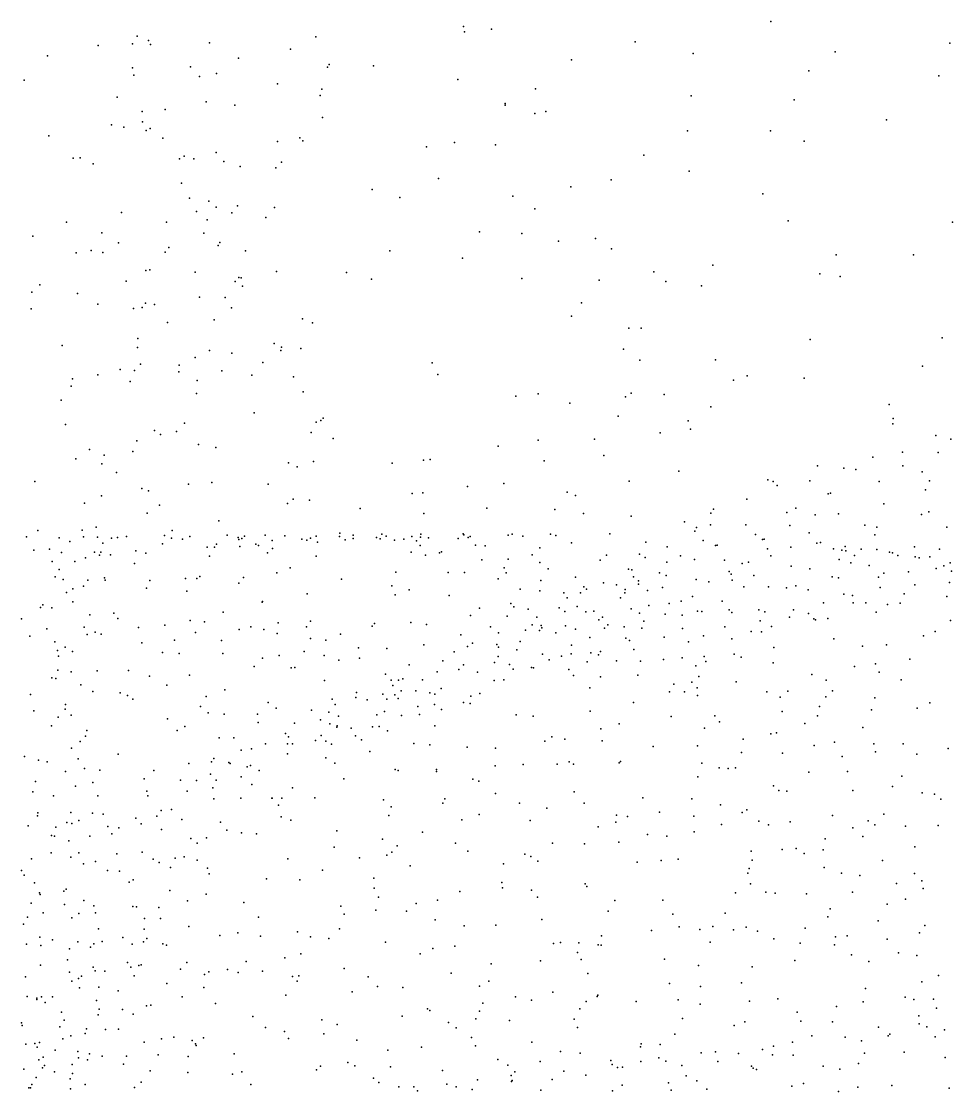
# Model space of a CAD drawing. Header units: metres. Extents: x -23.9 to 23.9, y -27.4 to 27.4.
# Drawn here: x -0.007 to 2.973, y -0.018 to 3.405 of the extents above; entities that cross this region are included whole.
import ezdxf

# ---------------------------------------------------------------- set-up
doc = ezdxf.new("R2010")
doc.units = ezdxf.units.M

msp = doc.modelspace()

# ---------------------------------------------------------------- linework, layer by layer
for p in [(2.3918, 3.4054, -26.7924), (0.3635, 3.3587, -24.4635), (0.9349, 3.3559, -5.3485), (1.4079, 3.3892, -13.7744), (1.4111, 3.3724, -5.0093), (1.4976, 3.381, 26.7521), (0.2384, 3.3284, -4.1432), (0.3484, 3.3338, -3.1939), (0.3995, 3.344, -4.8579), (0.406, 3.3313, -2.6989), (0.5949, 3.337, -0.721), (1.9568, 3.3396, 26.5182), (2.964, 3.3361, 25.9792), (0.0771, 3.2948, 27.0012), (0.688, 3.288, 20.9957), (0.8539, 3.3166, 20.5393), (2.143, 3.3028, -3.9999), (2.5975, 3.3076, 26.1743), (0.3491, 3.2572, 26.973), (0.5342, 3.2604, -1.6263), (0.973, 3.2592, 19.7026), (0.9781, 3.2674, -25.094), (1.1194, 3.2635, -5.5262), (1.7538, 3.2826, -4.5848), (0.3532, 3.2338, 0.1895), (0.5635, 3.2293, -5.2881), (0.617, 3.2386, 18.1281), (1.39, 3.2195, -5.3248), (2.5132, 3.2471, -3.7204), (2.929, 3.2312, -3.3966), (0.0017, 3.2169, 17.7216), (0.8126, 3.2057, 18.4037), (0.9546, 3.1888, 18.7127), (1.6382, 3.1901, 26.6826), (0.2992, 3.1626, 21.5629), (0.9494, 3.1689, 19.2575), (2.1365, 3.1669, 26.4135), (2.4665, 3.1541, -14.0682), (0.3799, 3.1177, -5.109), (0.4533, 3.1239, -0.1537), (0.5844, 3.1481, -1.2444), (0.6763, 3.1378, -5.5346), (1.5415, 3.1433, -5.115), (1.5416, 3.1374, -13.953), (1.6711, 3.1177, -4.9029), (0.3811, 3.0845, -13.6603), (0.9569, 3.0984, 26.909), (1.6357, 3.1113, -25.957), (2.7616, 3.0902, 26.0732), (0.2817, 3.0744, -4.1269), (0.3208, 3.0673, -24.1963), (0.3925, 3.0561, -3.3919), (0.4053, 3.0625, -2.8241), (2.1251, 3.0558, -26.5054), (2.3908, 3.0551, -3.8353), (0.081, 3.0392, 22.0892), (0.4453, 3.0314, 18.0388), (0.8124, 3.0208, 20.1271), (0.8843, 3.0331, 19.5202), (0.8937, 3.0237, 18.9944), (1.3788, 3.0184, -5.7019), (2.4978, 3.0223, 26.2108), (0.6161, 2.9862, -0.7471), (1.2895, 3.0041, -5.9293), (1.5103, 3.0102, -5.4186), (0.1584, 2.9683, -4.836), (0.1817, 2.9688, 21.8779), (0.2227, 2.95, 17.9078), (0.499, 2.9662, -5.5075), (0.5136, 2.9738, -1.931), (0.5449, 2.9663, 26.9496), (0.6409, 2.9577, -24.4631), (0.826, 2.9547, -5.8539), (1.9845, 2.9774, -4.1676), (0.6934, 2.9411, 20.5075), (0.807, 2.9375, -13.878), (2.1295, 2.9262, -3.935), (0.5058, 2.8878, -3.2507), (1.328, 2.9026, -25.3109), (1.7516, 2.8766, -5.1063), (1.88, 2.8989, -4.8892), (1.1157, 2.8676, -13.9964), (1.2041, 2.8417, -6.1146), (1.5657, 2.8462, -5.5971), (2.3658, 2.8541, -26.7275), (0.5309, 2.8396, -2.4011), (0.593, 2.8304, 18.2003), (0.6162, 2.8114, -1.1197), (0.685, 2.8153, 20.2901), (0.8036, 2.8105, 19.1151), (0.3134, 2.7938, 26.911), (0.5532, 2.7976, -1.6682), (0.6665, 2.7931, -6.0061), (0.775, 2.7779, 18.8135), (1.6364, 2.8055, -25.7754), (0.1373, 2.7628, 22.0206), (0.4571, 2.7628, -24.1149), (0.5878, 2.7701, -2.9033), (2.4466, 2.7677, -3.7544), (2.973, 2.7627, -3.46), (0.0297, 2.718, 22.2462), (0.2504, 2.7292, -5.2612), (0.5767, 2.7282, -0.6036), (1.4591, 2.7322, 26.7423), (1.5943, 2.7264, -5.8671), (1.8301, 2.7104, -26.0564), (0.2169, 2.6723, -4.561), (0.3035, 2.697, 0.2852), (0.4654, 2.6819, -0.2397), (0.6225, 2.6887, -1.3927), (0.6278, 2.6983, -2.6469), (0.7105, 2.6712, 26.9293), (1.1725, 2.6719, 26.8801), (1.7116, 2.7028, 26.6135), (1.8819, 2.6777, -5.2094), (0.1687, 2.6651, 0.4895), (0.2533, 2.6666, 21.7603), (0.4532, 2.6673, 21.047), (1.4044, 2.6481, -14.2871), (2.5999, 2.6584, -26.8753), (2.8477, 2.6585, 26.001), (0.391, 2.6089, -5.5929), (0.4045, 2.6107, -3.9616), (0.5493, 2.6031, 18.3025), (0.8098, 2.6054, -14.077), (1.0337, 2.6025, -6.2894), (2.0174, 2.6047, -4.0492), (2.2059, 2.6256, -14.3449), (0.3281, 2.5747, -13.9104), (0.6768, 2.5734, 18.6738), (0.6888, 2.5865, -2.3449), (0.6962, 2.5849, 19.5498), (1.1136, 2.5811, -24.7974), (1.5948, 2.5825, -6.1947), (1.8425, 2.5778, -4.9491), (2.0553, 2.5732, 26.4215), (2.5485, 2.5979, -14.3912), (2.6129, 2.5895, 26.123), (0.027, 2.5397, 0.6668), (0.052, 2.563, 18.0358), (0.1725, 2.5355, -5.0295), (0.7008, 2.5588, -1.7578), (2.1695, 2.56, -3.8468), (0.2376, 2.5004, -23.8853), (0.3906, 2.5044, 26.8306), (0.4186, 2.4993, 20.8627), (0.5632, 2.5235, -3.5273), (0.6451, 2.5225, 19.8764), (1.7858, 2.5055, -5.9789), (0.024, 2.4863, 26.7328), (0.3518, 2.487, -4.4341), (0.38, 2.4899, 21.3484), (0.6652, 2.4892, 19.2647), (0.4603, 2.4423, -5.7798), (0.6104, 2.451, -0.725), (0.8932, 2.4539, 26.9081), (0.9249, 2.4414, -24.3917), (1.7539, 2.4629, -25.7728), (1.9374, 2.4245, -5.1211), (1.9766, 2.4245, -5.6847), (0.1233, 2.3689, 22.1163), (0.365, 2.3623, 21.0579), (0.3655, 2.3914, 18.3758), (0.8019, 2.3751, -3.5263), (0.8255, 2.3633, -3.1111), (2.5172, 2.3873, -3.6489), (2.9392, 2.3931, -3.3898), (0.5492, 2.3298, -3.9938), (0.5949, 2.3524, 19.0464), (0.6667, 2.3441, -24.0271), (0.8239, 2.3531, -2.7972), (0.8873, 2.3595, -6.4012), (1.9199, 2.3566, -4.263), (0.3747, 2.3092, 20.6765), (0.4982, 2.3058, 20.1058), (0.7661, 2.3143, -1.3276), (1.3072, 2.3135, -24.9012), (1.9719, 2.3214, -5.9987), (2.2147, 2.3226, -26.3888), (2.8766, 2.3024, 25.9641), (0.1565, 2.2621, 26.6921), (0.238, 2.2753, 21.8659), (0.3095, 2.2923, -5.485), (0.3546, 2.2891, 0.0347), (0.4975, 2.2839, -0.3533), (0.6345, 2.2876, -6.1454), (0.7308, 2.2739, 26.8249), (0.8637, 2.2688, -1.8037), (1.3253, 2.2763, -6.5951), (2.3161, 2.2712, -14.5801), (2.4979, 2.2639, -26.6919), (0.1526, 2.2386, 0.4055), (0.3415, 2.254, -4.9766), (0.5555, 2.2564, 19.6573), (2.2715, 2.258, -3.6862), (0.1208, 2.194, -14.0392), (0.5532, 2.2146, -14.3063), (0.8953, 2.2199, -2.5293), (1.5756, 2.2069, -6.6965), (1.6467, 2.214, -14.5932), (1.9259, 2.2041, -4.8371), (1.944, 2.2166, -4.0286), (2.0496, 2.2118, -5.29), (1.7485, 2.184, -4.3848), (2.199, 2.1723, -5.8022), (2.7702, 2.1803, -3.3877), (0.7384, 2.1533, -1.1418), (0.936, 2.1234, -2.1183), (0.9514, 2.1283, -2.7742), (0.9592, 2.1365, -3.3102), (1.9028, 2.1429, -6.4703), (2.1265, 2.1274, -6.1349), (2.7823, 2.135, -26.8765), (0.1338, 2.1156, 22.1376), (0.4192, 2.0967, -5.7661), (0.4892, 2.094, 19.2648), (0.5148, 2.1197, -4.5803), (0.9206, 2.0899, -6.5347), (2.0369, 2.0895, -3.6551), (2.1338, 2.1013, 26.349), (2.7814, 2.1179, -14.6141), (0.363, 2.0638, -5.3029), (0.4385, 2.0835, 26.7), (0.9909, 2.0712, -3.0746), (1.6464, 2.0663, 26.5894), (1.8268, 2.0685, -6.7139), (2.9189, 2.0802, -12.3813), (2.9675, 2.0692, 25.9013), (0.2113, 2.0361, 18.5924), (0.3502, 2.0291, 20.2184), (0.5594, 2.0515, -0.5537), (0.615, 2.0422, -4.3221), (1.5193, 2.0468, -25.0529), (2.8126, 2.0276, -12.3732), (2.9271, 2.0259, -12.019), (0.1673, 2.0065, 0.2502), (0.2509, 1.9906, -14.3507), (0.2584, 2.0173, 21.7029), (0.8481, 1.9932, -4.2592), (0.928, 1.9978, -24.0586), (1.1793, 1.9919, -3.3879), (1.28, 2.0019, -4.0434), (1.3008, 2.0043, -14.7589), (1.6661, 2.0002, -4.1123), (1.8565, 2.0168, -3.8133), (2.7181, 2.0109, -12.2737), (0.2976, 1.9621, 20.5886), (0.8756, 1.9806, -14.6013), (2.0969, 1.9671, -5.3284), (2.5408, 1.9836, -12.0744), (2.6251, 1.9761, 26.0796), (2.6634, 1.9718, -12.0129), (2.814, 1.9833, -11.9862), (2.8752, 1.9649, -12.5474), (0.0359, 1.9331, 22.3652), (0.5281, 1.9252, -14.5531), (0.6029, 1.9306, -6.1093), (0.7825, 1.9254, -6.3728), (1.4209, 1.9175, -3.227), (1.5368, 1.9273, -4.399), (1.9381, 1.9351, -4.9569), (2.3817, 1.9394, -26.4618), (2.3986, 1.934, -3.4008), (2.4118, 1.9212, -12.0087), (2.5165, 1.9361, -12.1816), (2.7377, 1.9339, -12.5137), (2.8986, 1.9356, -11.8872), (0.25, 1.8875, 21.259), (0.3789, 1.9108, 19.1078), (0.3995, 1.9042, 19.7391), (1.2438, 1.8955, -4.3161), (1.2779, 1.8977, -6.749), (1.7392, 1.8991, -4.657), (1.766, 1.8884, -25.3742), (2.5743, 1.8946, -11.9193), (2.5818, 1.8967, -12.4073), (2.8861, 1.9067, -12.649), (0.1951, 1.8643, 22.041), (0.435, 1.8576, -5.4665), (0.8448, 1.8629, -1.574), (0.8632, 1.8775, -4.4804), (0.9154, 1.8738, -1.9321), (2.3144, 1.8767, -12.0415), (2.7525, 1.8617, -12.6404), (0.3961, 1.8325, -5.7737), (1.0773, 1.8472, -2.4997), (1.2811, 1.8314, -2.7493), (1.4824, 1.8479, -2.9971), (1.7, 1.8436, -3.2693), (1.7915, 1.8317, -3.5127), (1.9443, 1.8226, -25.6686), (2.1995, 1.8324, -26.1687), (2.208, 1.8453, -11.9681), (2.4426, 1.8347, -11.8653), (2.4717, 1.8484, -12.3802), (2.5335, 1.8273, -14.829), (2.6084, 1.8298, -12.6039), (2.8739, 1.8282, -12.7694), (2.8974, 1.8367, -11.734), (0.2326, 1.7873, -23.5544), (0.6251, 1.8074, 26.6469), (2.1152, 1.8049, -6.6161), (2.1538, 1.7865, -12.0626), (2.1987, 1.7951, -5.6408), (2.3109, 1.7952, -12.2869), (2.4519, 1.7933, 26.1617), (2.6925, 1.794, -12.7138), (2.7305, 1.7873, -11.7066), (2.9544, 1.7871, -11.6483), (0.009, 1.7562, -12.1711), (0.0461, 1.7764, 22.5724), (0.1145, 1.753, -11.9658), (0.1875, 1.7779, 18.8255), (0.1922, 1.7563, -12.0862), (0.2362, 1.7559, -12.2052), (0.2815, 1.7519, -11.8359), (0.3007, 1.7546, -11.9558), (0.3297, 1.7578, -12.0943), (0.4506, 1.7603, -12.1525), (0.4739, 1.7527, -11.7801), (0.4761, 1.7767, -0.4836), (0.509, 1.7494, -11.6074), (0.532, 1.7574, -11.974), (0.6515, 1.7617, -12.1209), (0.687, 1.7544, -11.7602), (0.6889, 1.7476, -11.434), (0.6985, 1.7514, -11.6119), (0.7076, 1.7586, -11.9476), (0.7736, 1.7622, -12.0861), (0.836, 1.7597, -11.9369), (0.891, 1.7489, -11.3995), (0.9183, 1.7525, -11.555), (0.9368, 1.7586, -11.8382), (1.0112, 1.7575, -11.7486), (1.0123, 1.7678, -6.7128), (1.0294, 1.7473, -11.2534), (1.0544, 1.7615, -11.9186), (1.0553, 1.7512, -11.4283), (1.1295, 1.7544, -11.546), (1.1409, 1.7505, -11.3516), (1.1471, 1.7648, -12.0335), (1.1603, 1.7588, -11.7385), (1.1866, 1.7461, -11.1235), (1.2165, 1.7493, -11.2578), (1.2424, 1.7579, -11.6551), (1.2703, 1.7555, -11.5313), (1.271, 1.7651, -11.9846), (1.2964, 1.7529, -11.3916), (1.3911, 1.7509, -11.2528), (1.4067, 1.766, -11.9618), (1.4091, 1.7633, -11.8335), (1.4225, 1.7539, -11.3814), (1.4292, 1.7579, -11.5668), (1.5511, 1.7621, -11.7102), (1.5636, 1.7653, -11.8546), (1.5979, 1.7584, -11.5085), (1.6861, 1.7653, -11.7976), (1.7035, 1.7611, -11.588), (1.8758, 1.7663, -11.7521), (2.1477, 1.7743, -14.3589), (2.3421, 1.7641, -12.4326), (2.365, 1.7476, -14.4523), (2.3695, 1.7493, -14.1986), (2.5136, 1.7698, -11.7435), (2.7245, 1.7629, 26.0134), (0.033, 1.7138, -12.2975), (0.0831, 1.7167, -11.723), (0.148, 1.7418, -11.8332), (0.2537, 1.7364, -11.6917), (0.4449, 1.7344, -11.4901), (0.5879, 1.7239, -11.2763), (0.6111, 1.724, -5.0079), (0.6179, 1.7332, -0.7868), (0.6918, 1.7258, -6.2454), (0.7433, 1.733, -1.1537), (0.7517, 1.7288, -11.149), (0.7959, 1.7451, -11.2639), (0.7963, 1.7197, -11.0419), (0.907, 1.7454, -11.2239), (0.941, 1.739, -11.0337), (1.2576, 1.7443, -11.0006), (1.269, 1.7285, -14.949), (1.4465, 1.7297, -4.617), (1.4777, 1.7279, -12.0402), (1.6525, 1.7214, -11.3347), (1.7533, 1.7378, -11.981), (1.9917, 1.7395, -5.1621), (2.0594, 1.7241, -14.2768), (2.1744, 1.7451, -11.8055), (2.2142, 1.7292, -12.3354), (2.2198, 1.7296, -14.1664), (2.3803, 1.7178, -6.1096), (2.4556, 1.723, -14.0764), (2.5388, 1.7362, -14.1877), (2.5507, 1.7388, -14.3941), (2.592, 1.7186, -11.6408), (2.6187, 1.7137, -13.9967), (2.6288, 1.7261, -14.2606), (2.6803, 1.7172, -14.1435), (2.7309, 1.7161, -14.4123), (2.8506, 1.7249, -12.9235), (2.9316, 1.7172, -11.5525), (0.1217, 1.7061, -11.6115), (0.1647, 1.6778, -12.3261), (0.198, 1.6894, 21.429), (0.2268, 1.7076, 20.8928), (0.2428, 1.6978, 20.5), (0.2469, 1.708, -11.5012), (0.2787, 1.6992, 19.8734), (0.3598, 1.7117, -11.4159), (0.3911, 1.7048, -12.2511), (0.5956, 1.6952, -11.1053), (0.7808, 1.7059, -14.7912), (0.9369, 1.6948, -12.1754), (1.2404, 1.708, -10.8065), (1.286, 1.6979, -12.1136), (1.3307, 1.7056, -24.2228), (1.3375, 1.7088, -10.9252), (1.4665, 1.6829, -11.0175), (1.5505, 1.685, -11.1235), (1.6275, 1.6986, -12.0565), (1.8457, 1.6814, -11.4696), (1.8653, 1.6983, -12.0178), (1.9709, 1.7014, -11.6687), (1.9894, 1.6907, -14.3912), (2.1027, 1.6962, -14.0743), (2.1468, 1.6839, -14.4913), (2.2436, 1.6822, -12.5271), (2.3914, 1.6963, -12.6884), (2.6096, 1.6838, -13.8874), (2.6318, 1.7117, -12.8108), (2.6595, 1.6966, -14.5128), (2.7714, 1.7075, -11.5707), (2.7809, 1.7052, -14.1901), (2.7982, 1.6973, -14.5122), (2.8528, 1.6928, -26.7621), (2.8657, 1.6892, -13.9308), (2.9006, 1.6924, -14.3129), (0.0912, 1.6774, -11.4427), (0.1144, 1.6519, 0.1615), (0.355, 1.6709, -11.2235), (0.8537, 1.6579, -10.9097), (1.5382, 1.6571, -12.1291), (1.6522, 1.6749, -6.946), (1.6793, 1.6546, -24.6279), (1.9362, 1.653, -14.1573), (1.9466, 1.6506, -12.1803), (2.0589, 1.6754, -12.2529), (2.2576, 1.6454, -14.5434), (2.2999, 1.6717, -11.6543), (2.3203, 1.6752, -13.9356), (2.4569, 1.663, -11.5945), (2.5162, 1.6541, -13.8025), (2.6473, 1.6731, -11.5539), (2.706, 1.6645, -13.7888), (2.8318, 1.6448, -13.6807), (2.9204, 1.6555, -14.5615), (2.945, 1.6638, -13.0809), (2.9649, 1.6735, -13.7798), (2.9694, 1.6469, -11.4748), (0.1012, 1.6284, -12.4056), (0.1269, 1.6206, -11.3058), (0.2054, 1.618, 26.4498), (0.2589, 1.6257, -12.3835), (0.2617, 1.6183, 19.4263), (0.4047, 1.6167, -12.3721), (0.5183, 1.6229, -5.6112), (0.5548, 1.623, -6.037), (0.5638, 1.6297, -12.3277), (0.7035, 1.6262, -10.9654), (0.8111, 1.6413, 26.572), (1.018, 1.6207, -12.2656), (1.1919, 1.6431, -12.2057), (1.359, 1.6423, -10.7895), (1.4115, 1.6425, -12.1705), (1.5184, 1.6225, -10.9329), (1.5446, 1.6414, 26.4553), (1.6549, 1.6171, -4.7805), (1.7666, 1.6276, -12.1539), (1.8561, 1.6097, -12.2459), (1.9518, 1.6285, -14.5055), (1.9675, 1.6153, -13.9232), (2.0346, 1.6413, -11.5992), (2.0565, 1.6334, -13.8529), (2.152, 1.6202, -25.8506), (2.1928, 1.6123, -14.9849), (2.2644, 1.6367, -5.8609), (2.2675, 1.6183, -6.5799), (2.3373, 1.6333, -13.7746), (2.5875, 1.6288, -13.6886), (2.6081, 1.6253, -12.9369), (2.7358, 1.6279, -13.0111), (2.7527, 1.6405, -11.4722), (2.9632, 1.6107, -13.517), (0.137, 1.5788, 22.431), (0.1583, 1.5906, 21.7276), (0.192, 1.5992, 21.1237), (0.394, 1.5919, -11.1141), (0.5229, 1.5826, -11.0266), (0.6887, 1.6081, -12.3374), (1.1789, 1.5994, -10.7388), (1.2341, 1.587, -2.5418), (1.5897, 1.5896, -12.2151), (1.6526, 1.5842, -11.0012), (1.7291, 1.5778, -14.2071), (1.7824, 1.5769, -11.1396), (1.7931, 1.5962, -14.296), (1.8014, 1.5893, -14.094), (1.898, 1.603, -11.3421), (1.9243, 1.5772, -13.8191), (1.9256, 1.5877, -12.3392), (1.9676, 1.6055, -11.4316), (1.9972, 1.5844, -13.724), (2.0448, 1.5942, -12.4802), (2.3051, 1.5964, -13.6457), (2.3843, 1.5969, -11.5134), (2.442, 1.5939, -3.3697), (2.4715, 1.6001, -12.8942), (2.5107, 1.5869, -13.5534), (2.7412, 1.5941, -13.5166), (2.8524, 1.6027, -13.1237), (0.1573, 1.5482, -11.2088), (0.7639, 1.5474, -10.8435), (0.7651, 1.5502, -12.4057), (0.9079, 1.5745, -12.3484), (1.1888, 1.5707, -12.3074), (1.362, 1.5686, -6.9276), (1.5596, 1.5436, -10.7909), (1.7394, 1.5611, -12.3195), (1.9106, 1.5612, -6.9637), (2.0665, 1.5437, -3.328), (2.1044, 1.5503, -14.5989), (2.1403, 1.5659, -13.5777), (2.2352, 1.551, -13.4959), (2.5596, 1.5454, -13.3852), (2.6249, 1.5735, -13.4721), (2.6527, 1.5684, -14.6635), (2.6547, 1.5459, -13.0949), (2.6951, 1.5454, -13.3478), (2.8052, 1.5444, -13.3136), (2.8185, 1.5737, -14.6575), (2.9547, 1.5661, -14.6666), (0.0539, 1.5302, -12.5507), (0.0616, 1.5395, 18.9911), (0.0911, 1.5297, 22.7527), (0.2126, 1.5071, -0.1109), (0.2894, 1.5119, -11.09), (0.6387, 1.5159, -5.3594), (1.459, 1.5279, -10.6998), (1.5686, 1.5331, -15.0611), (1.6153, 1.5256, -14.1394), (1.7139, 1.5295, -14.3911), (1.7321, 1.5174, -3.115), (1.7719, 1.5333, -13.8805), (1.7998, 1.5162, -11.0131), (1.8253, 1.5183, -13.7144), (1.9441, 1.5262, -12.5286), (1.9713, 1.5129, -11.2112), (2.001, 1.5373, -13.5095), (2.0536, 1.509, -11.3006), (2.1563, 1.5188, -11.4478), (2.1704, 1.5176, -13.3895), (2.2584, 1.5235, -12.8882), (2.2663, 1.5141, -11.4196), (2.353, 1.5226, -13.3574), (2.3718, 1.5162, -14.6741), (2.464, 1.5232, -6.4232), (2.5114, 1.511, -14.7026), (2.7287, 1.5152, -13.2256), (2.7642, 1.5398, -11.3123), (-0.0068, 1.4939, -11.2484), (0.3014, 1.4956, -12.5584), (0.4523, 1.4735, -12.5645), (0.533, 1.4884, -10.9181), (0.5791, 1.4843, -12.5285), (0.8148, 1.4815, -1.3856), (0.9182, 1.4872, -12.4686), (1.1232, 1.4795, -6.8825), (1.2394, 1.4823, -23.841), (1.2891, 1.4762, 26.4143), (1.43, 1.5054, -12.359), (1.5474, 1.5025, -12.3828), (1.6281, 1.4749, -12.4966), (1.6425, 1.4994, -13.9484), (1.6567, 1.4734, -14.4968), (1.7347, 1.4722, -13.6562), (1.8411, 1.4906, -14.6051), (1.8531, 1.4992, -13.5749), (1.8693, 1.4748, -13.4302), (1.9849, 1.4866, -13.3252), (2.1074, 1.5057, -12.8246), (2.3572, 1.4883, -11.3527), (2.4507, 1.4991, -13.2428), (2.5286, 1.4947, -11.3121), (2.5346, 1.4913, 26.0944), (2.5733, 1.4955, -13.1953), (2.9658, 1.4888, -14.7575), (0.0203, 1.4386, -12.6843), (0.0751, 1.4625, -11.1651), (0.1936, 1.4671, -12.6159), (0.2038, 1.4441, 19.588), (0.2289, 1.452, -14.8747), (0.2486, 1.4451, 26.2516), (0.3678, 1.4664, -10.9934), (0.55, 1.4507, -0.8066), (0.6897, 1.4605, -12.5435), (0.7272, 1.4691, -1.146), (0.7686, 1.4599, -10.7644), (0.8115, 1.4477, -12.5414), (0.9055, 1.4684, -1.7487), (1.0147, 1.4453, -12.5114), (1.1159, 1.4712, -12.4585), (1.3991, 1.4429, -4.9527), (1.4947, 1.4691, -14.0663), (1.5201, 1.4499, -14.2328), (1.6058, 1.4575, -13.8149), (1.6506, 1.4564, 26.331), (1.6584, 1.4657, -10.7203), (1.7035, 1.4491, -12.603), (1.7666, 1.4607, -10.8382), (1.8593, 1.464, -12.6391), (1.9216, 1.4687, -11.0441), (1.9786, 1.4648, -14.6509), (2.1086, 1.4636, -14.6742), (2.1754, 1.4403, -13.0997), (2.2439, 1.4688, -13.1869), (2.3282, 1.4541, -13.0442), (2.3614, 1.4525, -26.074), (2.3937, 1.4697, -13.1488), (2.8796, 1.4395, -11.1841), (2.9175, 1.454, -3.3165), (0.0997, 1.4206, 26.0486), (0.3783, 1.4174, -0.4864), (0.4828, 1.4261, 26.4698), (0.6332, 1.4254, -10.7893), (0.9187, 1.4316, 26.4354), (0.9679, 1.4258, -2.0481), (1.2808, 1.411, -12.5156), (1.4205, 1.4054, -10.6344), (1.4365, 1.4159, -14.1631), (1.5147, 1.4125, -13.7623), (1.5201, 1.404, -14.4478), (1.5896, 1.4215, -13.6727), (1.7534, 1.4098, -12.733), (1.8126, 1.4342, -13.3379), (1.9271, 1.4321, -13.1378), (1.9391, 1.4249, -24.9789), (2.0499, 1.4352, -13.1151), (2.1283, 1.4206, -12.9761), (2.2663, 1.43, -14.7302), (2.5932, 1.43, -11.1925), (2.6845, 1.4069, -11.1296), (2.7612, 1.4109, -26.523), (0.1092, 1.3925, 19.3681), (0.1121, 1.3745, 21.5232), (0.1331, 1.4036, -12.7147), (0.157, 1.3897, 20.5756), (0.4444, 1.3864, -10.8604), (0.4976, 1.383, -12.6835), (0.6375, 1.3837, -15.0218), (0.8179, 1.3765, -6.3779), (0.898, 1.3902, -10.7033), (0.9623, 1.3771, -12.6154), (1.0718, 1.4014, -4.9476), (1.1623, 1.3995, -10.6493), (1.3783, 1.389, -12.605), (1.5186, 1.3734, -13.5701), (1.579, 1.3951, -12.6871), (1.6612, 1.3807, -13.352), (1.7216, 1.3748, -10.6252), (1.7526, 1.3826, -13.1993), (1.8156, 1.3855, -13.1018), (1.8402, 1.3787, -10.7274), (1.8468, 1.3897, -24.514), (1.9532, 1.396, -12.9957), (2.1775, 1.3742, -11.1222), (2.2735, 1.3812, -6.7518), (2.2969, 1.3713, -5.9409), (2.4013, 1.4027, -11.2068), (0.7377, 1.3414, -5.5198), (0.7644, 1.3686, -12.6597), (0.8567, 1.3374, -23.5039), (0.8681, 1.3383, -12.6851), (1.0087, 1.3617, -10.6656), (1.0747, 1.3683, -12.6091), (1.2345, 1.3475, -12.6462), (1.3423, 1.36, -13.8187), (1.4076, 1.3467, -14.4076), (1.5074, 1.355, -14.6417), (1.5549, 1.3484, -13.387), (1.6253, 1.3387, -14.6988), (1.6318, 1.3379, -13.2013), (1.6825, 1.3627, -12.8247), (1.8041, 1.3567, -12.9854), (1.8971, 1.3604, -14.7267), (1.9744, 1.359, -10.8409), (2.0478, 1.3645, -14.7491), (2.1078, 1.369, -11.0256), (2.1517, 1.3436, -3.2074), (2.1833, 1.3577, -5.7144), (2.3988, 1.3537, -14.8185), (2.6596, 1.3413, -11.0351), (2.7268, 1.3501, -14.878), (2.8365, 1.3649, -11.0763), (0.0906, 1.3057, -12.8585), (0.1034, 1.3031, 21.0999), (0.1099, 1.3299, -11), (0.1526, 1.3248, 20.2795), (0.2358, 1.3274, -12.8043), (0.3361, 1.329, -10.8631), (0.4031, 1.3107, -12.8001), (0.5314, 1.3143, -12.774), (1.158, 1.3176, -2.2705), (1.2143, 1.3025, -12.7572), (1.3235, 1.3249, -14.2795), (1.3932, 1.3325, -13.5979), (1.4524, 1.3239, -13.4524), (1.5672, 1.3337, -12.8462), (1.7446, 1.3326, -14.7245), (1.7598, 1.3131, -5.1562), (1.846, 1.3085, -10.5931), (1.9653, 1.3138, -10.7201), (2.1605, 1.3096, -10.9447), (2.5221, 1.3159, -11.0364), (2.7382, 1.3239, 25.9778), (0.1837, 1.2833, 22.0595), (0.4591, 1.2816, -10.7496), (0.6438, 1.267, -12.8216), (0.963, 1.2975, -12.7265), (1.1763, 1.2979, -13.8177), (1.1817, 1.2806, -14.0983), (1.2002, 1.2976, -10.5934), (1.277, 1.2989, -13.6439), (1.3363, 1.2716, -12.9002), (1.5058, 1.2967, -13.2287), (1.5365, 1.2992, -10.5812), (1.8122, 1.2734, -7.0911), (2.081, 1.2851, 26.1308), (2.1384, 1.2918, -25.3734), (2.1551, 1.2734, -14.8458), (2.2802, 1.2927, -11.0475), (2.5684, 1.298, -14.8955), (2.8081, 1.2994, -14.9356), (0.022, 1.2519, -12.9271), (0.2217, 1.2613, -10.8582), (0.3093, 1.2577, -12.8897), (0.3323, 1.2485, -10.7779), (0.3497, 1.2371, 25.9859), (0.5844, 1.2458, 26.2687), (0.9879, 1.2376, -15.2548), (1.0634, 1.2431, -13.7572), (1.0652, 1.2581, -13.8846), (1.0992, 1.2347, -5.1684), (1.1503, 1.2533, -13.6522), (1.1628, 1.2374, -12.9069), (1.1886, 1.2508, -23.509), (1.1987, 1.2394, 26.2871), (1.2086, 1.2634, -14.2526), (1.2554, 1.264, -13.5165), (1.3, 1.2577, -14.529), (1.3163, 1.2529, -13.3561), (1.4313, 1.2464, -5.1424), (1.4603, 1.2551, -23.7226), (2.0674, 1.2608, -10.714), (2.1146, 1.2604, -6.9733), (2.1567, 1.2491, -10.7932), (2.3781, 1.2603, -10.9925), (2.421, 1.2432, -14.9174), (2.4457, 1.2627, -6.2358), (2.5678, 1.2445, -3.3306), (2.5889, 1.2644, -10.9367), (2.7239, 1.2414, -10.8852), (0.0325, 1.2001, -10.9054), (0.1331, 1.2049, 19.5611), (0.1348, 1.2199, -12.9712), (0.5663, 1.2136, -10.6942), (0.7833, 1.2267, -12.8551), (0.8084, 1.2082, -5.7946), (0.9214, 1.2016, -12.8851), (0.997, 1.2204, -10.6023), (1.2619, 1.2134, -14.632), (1.3153, 1.2205, -13.2042), (1.337, 1.2047, -13.091), (1.4076, 1.227, -14.7576), (1.4291, 1.2234, -10.5388), (1.8134, 1.1987, -14.8515), (1.9517, 1.2262, -14.8516), (2.4273, 1.1983, -10.8818), (2.5466, 1.2138, -14.9643), (2.7132, 1.2033, -15.0019), (2.8597, 1.2081, -10.8871), (2.8998, 1.2257, -15.0146), (0.1111, 1.1801, 21.351), (0.152, 1.1856, -15.089), (0.461, 1.1739, -10.699), (0.5904, 1.1931, -12.9337), (0.6422, 1.1892, -1.1307), (0.7484, 1.1894, -10.6427), (0.9499, 1.1716, -13.6189), (0.9773, 1.1953, -1.9544), (1.0078, 1.1824, -14.082), (1.1302, 1.1867, -14.3967), (1.1555, 1.1978, -13.3794), (1.2099, 1.1849, -6.9675), (1.2669, 1.1886, -14.7618), (1.5764, 1.187, -10.523), (1.6304, 1.1833, -14.8334), (2.072, 1.1815, -14.9107), (2.2119, 1.1841, -10.7013), (2.2276, 1.1652, -14.9513), (2.5407, 1.1844, -15.1312), (0.09, 1.1519, -13.0671), (0.2024, 1.1372, -13.0756), (0.4918, 1.1367, -23.3844), (0.5163, 1.1493, -13.0071), (0.7507, 1.163, -12.9495), (0.8674, 1.161, -13.715), (0.9797, 1.1585, -13.5042), (1.0027, 1.1477, -13.0697), (1.0039, 1.1517, -14.2147), (1.0482, 1.1449, -13.3184), (1.1162, 1.1491, -10.5427), (1.1382, 1.1501, -14.5898), (1.1644, 1.1358, -14.7283), (1.3157, 1.1524, -2.3995), (1.847, 1.1419, -24.0785), (1.9062, 1.158, -10.5152), (2.1786, 1.1441, -10.5641), (2.5004, 1.1589, -10.7991), (2.6854, 1.1465, -10.7529), (0.1813, 1.1014, 21.8558), (0.1982, 1.1191, 25.6105), (0.6265, 1.1136, -10.6343), (0.6732, 1.1139, -13.0308), (0.8384, 1.1275, -13.6073), (0.8479, 1.1169, -13.0766), (0.9347, 1.1049, -13.1514), (0.9521, 1.1206, -13.3734), (0.9676, 1.1026, -10.5538), (1.0618, 1.12, -13.1761), (1.0819, 1.107, -5.3897), (1.6679, 1.1024, -15.3358), (1.6909, 1.1169, -14.9008), (1.732, 1.1092, -5.4182), (1.8513, 1.1041, -14.9394), (2.3027, 1.1094, -10.6291), (2.3915, 1.1265, -10.7775), (2.4095, 1.1292, -15.0136), (2.5946, 1.0997, -10.6792), (0.1539, 1.0809, -13.1623), (0.3033, 1.0614, -10.6814), (0.6961, 1.0742, -13.7344), (0.7293, 1.0782, -13.1225), (0.7743, 1.0944, -13.854), (0.8443, 1.0628, -13.2203), (0.8446, 1.094, -13.4373), (0.8602, 1.0949, -14.0869), (0.9852, 1.0931, -14.4371), (1.1085, 1.0698, -14.8415), (1.2486, 1.0953, -10.4883), (1.2997, 1.0916, -14.8555), (1.4198, 1.0835, -10.4649), (1.5099, 1.0805, -14.9011), (2.0152, 1.0861, -5.5031), (2.1563, 1.0875, -15.006), (2.2976, 1.0665, -6.9504), (2.4285, 1.0649, -10.6722), (2.5303, 1.0889, -15.0689), (2.7209, 1.0947, -15.0966), (2.7259, 1.0693, -10.6798), (2.8151, 1.0946, -10.7755), (2.8582, 1.0615, -15.1488), (2.9591, 1.079, 25.815), (0.0034, 1.0536, -10.8475), (0.0474, 1.0421, 20.65), (0.0758, 1.0368, 23.601), (0.1746, 1.046, 22.8083), (0.5289, 1.0311, -10.6174), (0.6011, 1.0364, -13.595), (0.6088, 1.0478, -13.1453), (0.6565, 1.0351, -13.4909), (0.6612, 1.0318, -13.8371), (0.967, 1.0501, -14.5886), (0.9963, 1.0323, -14.752), (1.5985, 1.0278, -14.9616), (1.7079, 1.0296, -14.9789), (1.7457, 1.0373, 26.0864), (1.7596, 1.0292, -10.444), (1.9057, 1.0331, -15.0098), (1.9107, 1.0377, -10.4519), (2.1704, 1.0328, -24.66), (2.6192, 1.0541, -26.0383), (0.1348, 1.0055, -13.2471), (0.1947, 1.0151, 22.181), (0.2442, 1.01, -0.4327), (0.4173, 1.0095, -10.632), (0.5981, 0.9977, -13.2748), (0.7157, 1.0208, 26.0198), (0.7261, 1.0246, -13.265), (0.7542, 1.0093, -10.5575), (1.1895, 1.0123, -14.9048), (1.1986, 1.0086, 26.1384), (1.3214, 1.0064, -14.9325), (1.3217, 1.0127, -10.4337), (1.5087, 1.0244, -5.3314), (2.2255, 1.0178, -15.0778), (2.2551, 1.015, -10.4478), (2.2787, 1.0177, -25.0004), (2.5125, 1.0042, -6.7069), (2.6368, 1.0055, -3.1982), (0.0386, 0.9734, 20.4158), (0.1665, 0.959, 23.3574), (0.2214, 0.9705, -10.7992), (0.3863, 0.9826, -15.332), (0.5024, 0.9778, -13.6549), (0.5532, 0.9769, -13.3976), (0.6163, 0.9785, -13.9636), (0.6965, 0.9891, -14.1336), (0.7305, 0.9638, -14.345), (1.0245, 0.9829, -5.6601), (1.4373, 0.9814, -14.9739), (1.4567, 0.9754, -10.4089), (2.1579, 0.9886, -3.0246), (2.4, 0.9595, -15.1579), (2.8101, 0.9914, -10.7057), (0.0303, 0.9405, -13.2701), (0.096, 0.9276, 24.2021), (0.2376, 0.928, -13.3623), (0.3947, 0.943, -13.322), (0.3979, 0.9276, -13.6042), (0.524, 0.9433, -13.8759), (0.606, 0.9538, -10.5643), (0.861, 0.9539, -14.7485), (1.5101, 0.9354, -5.5835), (1.762, 0.941, -15.0643), (2.4169, 0.9454, -10.4148), (2.4421, 0.943, 25.8644), (2.6537, 0.945, -15.2139), (2.7812, 0.9579, -15.2247), (2.8761, 0.9374, -26.2662), (2.9155, 0.9332, -10.7629), (0.6091, 0.9186, -14.224), (0.6951, 0.9201, -14.4525), (0.7941, 0.9209, -1.5644), (0.7952, 0.921, -15.4422), (0.8157, 0.8986, -14.8828), (0.8269, 0.921, -10.5002), (0.9323, 0.9221, -14.9383), (1.1518, 0.9149, -14.9822), (1.176, 0.8927, -2.1089), (1.3421, 0.9046, -10.3788), (1.3477, 0.9185, -15.0127), (1.5871, 0.9042, -23.3221), (1.7939, 0.9047, -10.3793), (1.9822, 0.922, -15.4334), (2.1383, 0.918, -15.1488), (2.2306, 0.8996, -23.8445), (2.9351, 0.917, -15.2863), (0.0446, 0.8636, -10.9017), (0.0462, 0.8735, 19.6843), (0.1513, 0.8749, 23.9147), (0.2212, 0.8728, 25.1908), (0.2546, 0.8691, -13.4855), (0.3597, 0.8563, -10.8159), (0.4268, 0.8635, -10.714), (0.4401, 0.8814, 25.4584), (0.4734, 0.8845, -14.0117), (0.8247, 0.8604, 25.8429), (1.1686, 0.8646, -10.3985), (1.4576, 0.8687, -15.0743), (1.6747, 0.8886, -7.1686), (1.8976, 0.8667, -15.1429), (1.9328, 0.862, -5.7082), (2.0346, 0.8754, -10.3693), (2.145, 0.863, -10.3652), (2.2996, 0.8749, -10.375), (2.3143, 0.8834, -24.3106), (2.5884, 0.8648, -10.4276), (2.7532, 0.8692, 17.4738), (0.0144, 0.8317, 20.052), (0.1032, 0.8274, -13.4168), (0.1381, 0.8432, 24.9488), (0.1549, 0.8394, 24.4937), (0.1773, 0.8488, 21.6113), (0.2703, 0.8301, -13.5973), (0.3047, 0.826, -13.7062), (0.3761, 0.8385, -13.8976), (0.507, 0.8525, -14.2537), (0.6305, 0.844, -14.6312), (0.8559, 0.85, -14.9872), (1.403, 0.8511, 25.9919), (1.6215, 0.8496, -10.3463), (1.8385, 0.8293, 25.9533), (1.8958, 0.8438, -10.3495), (2.2337, 0.8361, -15.1831), (2.3527, 0.8473, -15.2007), (2.3837, 0.8353, -6.9977), (2.4534, 0.8446, -10.3738), (2.6538, 0.8258, 17.0099), (2.7027, 0.8485, 17.8857), (2.7238, 0.8352, -15.2484), (2.8224, 0.8315, 16.7516), (2.9271, 0.8334, 25.7106), (0.0894, 0.8015, 20.8564), (0.0986, 0.7989, -23.3111), (0.2125, 0.7986, 21.9753), (0.2831, 0.8064, -0.6033), (0.4415, 0.8207, -14.1212), (0.5353, 0.7911, -10.6778), (0.5858, 0.7932, -1.2098), (0.6503, 0.8179, -14.7457), (0.6977, 0.8099, -10.5075), (0.7452, 0.8067, -14.9868), (1.0031, 0.8163, -10.4125), (1.1485, 0.7893, 25.8413), (1.2762, 0.8123, -15.0517), (1.9971, 0.8046, -2.9075), (2.059, 0.7985, -7.1968), (2.146, 0.8131, -23.4047), (2.5657, 0.7908, -3.0951), (2.6859, 0.7983, -10.4726), (0.1447, 0.784, -0.3391), (0.5554, 0.7766, -23.2413), (0.994, 0.7636, -23.1776), (1.1955, 0.7677, -6.7464), (1.3825, 0.7768, -15.0605), (1.6922, 0.7763, -5.7929), (1.7952, 0.7743, -10.3106), (1.9049, 0.7794, -23.1573), (2.4276, 0.7568, -15.3555), (2.4729, 0.7599, -15.2035), (2.5586, 0.7549, -24.9933), (2.8519, 0.7645, -10.5994), (0.0251, 0.7264, 11.228), (0.0887, 0.7462, -10.9525), (0.1515, 0.7314, 21.3021), (0.1767, 0.7452, -13.4691), (0.2988, 0.7428, -13.8265), (0.3794, 0.7476, -10.8765), (0.415, 0.7258, -0.9022), (0.485, 0.7289, -10.8145), (0.5144, 0.733, -14.4831), (0.5557, 0.7226, -14.6228), (0.8463, 0.7269, -10.4431), (1.075, 0.7299, -10.3563), (1.163, 0.7381, -5.85), (1.1791, 0.7483, -15.029), (1.4219, 0.7508, -10.2898), (1.6037, 0.7409, -15.0846), (1.6233, 0.7342, -10.2856), (1.6456, 0.7195, -15.5783), (2.0404, 0.7208, -15.1398), (2.0947, 0.7255, -10.2917), (2.3289, 0.751, -10.3371), (2.3318, 0.7221, -15.1789), (2.4981, 0.7431, -6.5162), (2.749, 0.7215, 18.1056), (-0.006, 0.6887, -0.0839), (0.1916, 0.71, 22.8475), (0.2301, 0.7177, -13.6643), (0.269, 0.6891, 24.3228), (0.3066, 0.687, 23.7875), (0.4336, 0.7153, -14.2724), (0.4708, 0.6989, 25.1714), (0.5888, 0.6964, -14.7646), (0.9569, 0.6902, -10.3722), (1.2374, 0.7044, -10.3086), (1.5362, 0.71, -7.0314), (1.9639, 0.7156, -10.2835), (2.3224, 0.6958, 17.8716), (2.5619, 0.6984, -10.3916), (0.0024, 0.6743, 10.912), (0.3376, 0.6515, 24.9118), (0.3512, 0.659, -14.1211), (0.5944, 0.6785, -10.7248), (0.7774, 0.6623, -1.6248), (0.884, 0.6591, -15.0043), (1.1215, 0.665, -6.4902), (1.531, 0.6506, -15.0611), (2.3181, 0.6807, -5.9868), (2.6173, 0.6803, -15.2106), (2.6759, 0.6734, -24.1559), (2.8506, 0.6791, -15.2064), (2.875, 0.6559, -15.2413), (0.035, 0.6496, -11.0176), (0.0508, 0.6182, 26.8976), (0.1295, 0.6229, 11.7762), (0.1364, 0.6298, -13.532), (0.4682, 0.6257, -10.9182), (1.1224, 0.633, -15.0039), (1.3961, 0.6222, -10.2352), (1.5326, 0.6334, -10.2304), (1.6254, 0.6263, -2.684), (1.7972, 0.6468, -10.2435), (1.8025, 0.638, -15.0954), (2.2778, 0.6182, -10.3162), (2.3268, 0.6466, 25.7545), (2.3749, 0.62, -15.1691), (2.4056, 0.6166, -10.3477), (2.6524, 0.6203, -23.297), (2.7936, 0.6479, 16.5593), (2.8791, 0.6311, -23.6646), (0.0249, 0.5845, 20.1487), (0.0535, 0.6128, 20.4052), (0.1932, 0.5936, -13.7604), (0.5244, 0.5926, -14.7454), (0.5848, 0.6133, -14.8519), (0.7053, 0.5863, 25.2432), (1.1361, 0.6042, -2.1217), (1.2567, 0.5838, 25.6061), (1.3252, 0.5945, -15.0251), (1.645, 0.6039, -15.0692), (1.8923, 0.5928, 25.804), (2.0454, 0.5945, -15.1212), (2.5052, 0.6148, 16.8329), (2.8218, 0.5971, -25.3406), (0.0624, 0.5535, 10.6145), (0.1313, 0.5808, 21.0115), (0.1775, 0.5515, -11.0328), (0.2246, 0.5761, -15.6569), (0.2307, 0.5538, 21.8079), (0.3499, 0.5735, 24.5243), (0.3615, 0.5732, -14.2939), (0.4333, 0.571, -14.5108), (1.0157, 0.5753, -15.0108), (1.0258, 0.55, -10.4352), (1.1276, 0.5627, -10.3276), (1.2251, 0.5595, -10.2437), (1.8707, 0.5587, -10.2117), (2.078, 0.5494, 17.5083), (2.2449, 0.5528, -2.9888), (2.5809, 0.5662, -22.9357), (2.7641, 0.5817, 18.3232), (-0.0003, 0.517, 19.8872), (0.0129, 0.5403, 26.4209), (0.1548, 0.5374, 26.8552), (0.3875, 0.5361, 24.0448), (0.4384, 0.5353, 23.6122), (0.7517, 0.5404, -10.7025), (1.3171, 0.5311, -6.0767), (1.5115, 0.5144, -10.1674), (1.6588, 0.5324, -10.1802), (2.5739, 0.5413, -10.3848), (2.7343, 0.5278, -15.203), (0.2404, 0.5031, 11.0822), (0.3858, 0.5018, -11.0052), (0.5287, 0.5096, -10.9641), (0.6286, 0.4809, 24.9685), (0.686, 0.4895, -10.8652), (0.8768, 0.4925, -10.6282), (1.0109, 0.5026, 25.4328), (1.4099, 0.5118, -15.0238), (1.8498, 0.4805, -15.0778), (2.0095, 0.4968, -2.9022), (2.0982, 0.5095, -10.265), (2.1642, 0.5007, -15.1228), (2.206, 0.5102, 17.1326), (2.2721, 0.4996, -7.0224), (2.3126, 0.5077, -10.3179), (2.3485, 0.4953, -6.1745), (2.5015, 0.5052, -6.5948), (2.6357, 0.4805, -15.3868), (2.8671, 0.4902, -10.5064), (2.8845, 0.5131, 25.5716), (0.0096, 0.4537, 12.3909), (0.0526, 0.4759, -13.5381), (0.0554, 0.4496, 27.1938), (0.0924, 0.4676, 20.5991), (0.1736, 0.4605, 26.5407), (0.2253, 0.455, -14.0854), (0.2517, 0.4623, 26.6755), (0.3176, 0.4744, -14.3273), (0.3476, 0.453, -14.452), (0.3838, 0.4613, 23.2994), (0.3944, 0.4719, -14.5595), (0.4457, 0.4542, -1.0879), (0.4572, 0.4498, -14.7327), (0.7584, 0.4786, -15.0151), (0.9183, 0.4769, -15.0348), (0.9768, 0.4715, -10.553), (1.1581, 0.4595, -15.0223), (1.3806, 0.4476, -10.1941), (1.6963, 0.4558, -15.0535), (1.7181, 0.4584, -6.0994), (1.7765, 0.4577, -7.0693), (1.8392, 0.4512, -10.1972), (1.8488, 0.4504, -22.8852), (2.197, 0.4599, -10.2863), (2.4009, 0.4709, -15.1499), (2.4856, 0.4572, 16.5965), (2.5956, 0.4517, -15.173), (2.598, 0.4767, 25.6157), (2.7641, 0.4697, -10.4408), (0.1469, 0.4387, -13.8798), (0.2141, 0.4439, 22.5759), (0.8871, 0.4222, 25.1631), (1.269, 0.4225, -15.0217), (1.3096, 0.44, -6.7896), (1.7724, 0.4269, 17.9977), (2.6498, 0.4195, -10.396), (2.7999, 0.4261, -15.1963), (2.8582, 0.4174, 16.2679), (0.0543, 0.3859, -0.3429), (0.1402, 0.4031, -23.2858), (0.2225, 0.3802, 12.1146), (0.3324, 0.3944, 11.381), (0.3432, 0.3804, 11.7453), (0.3694, 0.3851, -11.0714), (0.3769, 0.3873, -14.636), (0.5228, 0.3947, -14.8692), (0.7125, 0.3983, -23.0958), (0.836, 0.4102, -15.8777), (1.496, 0.3901, -10.1377), (1.6545, 0.4005, -10.1483), (1.7846, 0.4044, 17.7242), (2.051, 0.4052, -10.2468), (2.1603, 0.3854, -15.1048), (2.3311, 0.381, -10.3146), (2.4683, 0.4014, -3.1069), (2.7052, 0.3976, 18.5603), (0.006, 0.3492, 12.629), (0.1476, 0.3637, 26.4482), (0.1758, 0.3432, -14.1238), (0.1853, 0.3507, -11.1372), (0.229, 0.3681, -14.2405), (0.2607, 0.3672, 10.5652), (0.3539, 0.3526, 10.8616), (0.5023, 0.374, 24.2626), (0.5792, 0.3567, -11.0322), (0.5927, 0.3645, 24.5986), (0.6531, 0.3722, -1.4887), (0.6873, 0.3627, -11.001), (0.765, 0.367, -15.0254), (0.8606, 0.3496, -10.8064), (0.8806, 0.3521, -1.8331), (1.0256, 0.3758, -15.046), (1.103, 0.349, -10.5459), (1.3683, 0.3607, -15.0263), (1.8054, 0.3602, 25.5124), (2.9275, 0.3529, -10.5117), (0.1549, 0.3354, 26.9698), (0.1788, 0.3139, 26.6118), (0.2413, 0.3162, 10.2664), (0.4586, 0.3282, -14.8007), (0.5769, 0.3146, 23.8073), (0.8756, 0.3352, -15.0631), (1.1332, 0.3186, -2.1767), (1.2137, 0.3149, -10.4726), (1.4596, 0.3187, -6.4261), (1.4894, 0.3353, -15.023), (2.0666, 0.3276, -15.0835), (2.1666, 0.3183, -15.6441), (2.297, 0.33, -15.1146), (2.6942, 0.3117, -10.4003), (2.8743, 0.3333, -15.1945), (0.0119, 0.2858, -13.7325), (0.0428, 0.2812, 20.0391), (0.0429, 0.2768, 26.229), (0.0578, 0.2853, -13.8694), (0.0928, 0.2849, 9.9401), (0.3032, 0.3046, -11.1312), (0.5076, 0.2848, 23.4657), (0.8396, 0.2905, 24.8576), (1.0521, 0.3013, -10.6374), (1.5747, 0.2852, -10.1616), (1.6258, 0.2746, -15.0251), (1.6939, 0.2999, -2.7858), (1.8352, 0.2858, 18.2269), (1.8379, 0.2907, -15.0473), (2.0946, 0.2758, -6.973), (2.4136, 0.2786, 16.4081), (2.8217, 0.284, -22.2681), (2.8487, 0.2762, -10.4479), (2.9119, 0.2781, -15.2767), (0.0695, 0.2673, 19.5645), (0.2339, 0.2728, -14.4128), (0.2423, 0.2452, -0.7804), (0.3169, 0.2446, -14.6156), (0.3935, 0.2563, -14.7336), (0.4079, 0.258, -15.9455), (0.6145, 0.264, -14.9682), (1.2932, 0.2462, -2.3768), (1.3006, 0.2415, -22.9261), (1.4702, 0.2652, -2.5781), (1.7801, 0.2463, -6.3036), (1.8004, 0.2705, 17.3726), (1.96, 0.2706, -10.2158), (2.1657, 0.2611, 16.7739), (2.3235, 0.2714, -6.6918), (2.6017, 0.2546, -10.3738), (2.6873, 0.2691, -15.1574), (2.9211, 0.2491, 25.4385), (0.1216, 0.2356, -14.1413), (0.1304, 0.2108, 26.4349), (0.2385, 0.2275, 22.1458), (0.3507, 0.2292, -1.0029), (0.734, 0.2218, -15.0219), (0.9551, 0.2113, -15.0801), (1.212, 0.2229, -10.5581), (1.4475, 0.2146, -10.3437), (1.4587, 0.2389, -6.8014), (1.5552, 0.209, -10.2472), (1.7621, 0.2132, -10.1758), (2.1085, 0.2154, -10.2492), (2.4751, 0.2355, -15.124), (2.4878, 0.2069, -10.3426), (2.8651, 0.2241, 18.2172), (-0.0062, 0.2023, 27.1803), (-0.0041, 0.1935, -11.2696), (0.116, 0.1896, 26.7324), (0.2016, 0.1827, 21.2481), (0.2627, 0.1806, 12.466), (0.3037, 0.1814, -11.1964), (0.7738, 0.1867, -11.0719), (0.8356, 0.1744, 24.5299), (1.0032, 0.1963, -10.8173), (1.3599, 0.2028, -10.437), (1.3847, 0.1862, 18.1866), (1.7729, 0.1867, -6.8908), (2.2735, 0.1936, -15.0907), (2.3081, 0.2052, -10.298), (2.589, 0.2049, -15.1345), (2.7356, 0.1876, 18.1057), (2.8662, 0.1986, 18.0582), (2.8909, 0.1894, 18.4084), (2.947, 0.179, -10.4846), (0.0511, 0.1387, 19.2464), (0.1254, 0.1503, -9.8339), (0.1518, 0.1606, -14.3551), (0.1969, 0.1682, -11.231), (0.3857, 0.1397, -14.784), (0.4417, 0.1504, 23.0172), (0.4806, 0.1563, -14.9185), (0.5401, 0.1455, 11.3932), (0.5754, 0.1535, -11.1409), (0.8475, 0.1514, -15.0749), (0.9608, 0.1663, -10.9282), (1.0662, 0.1459, -15.0847), (1.4332, 0.1552, 17.7628), (1.627, 0.14, 25.179), (2.0846, 0.1659, -15.0613), (2.4605, 0.1395, 18.424), (2.5228, 0.1599, 18.1546), (2.6296, 0.1561, 18.3828), (2.681, 0.1442, -15.1502), (2.7665, 0.1607, -3.267), (2.7721, 0.1658, 18.4927), (2.9174, 0.1576, 15.9461), (0.0076, 0.1336, -13.9719), (0.0357, 0.1357, -9.8979), (0.0441, 0.1245, -14.0952), (0.1016, 0.1147, 26.956), (0.1743, 0.1098, 20.9647), (0.5503, 0.1343, 11.0281), (0.5521, 0.1296, 11.9879), (0.6738, 0.1029, -11.1422), (1.1653, 0.1142, -10.7014), (1.2738, 0.1237, -15.0751), (1.446, 0.1281, -15.0631), (1.7186, 0.1102, -22.7364), (1.7811, 0.1051, -10.2235), (1.9743, 0.1256, 25.3207), (1.9764, 0.1345, -15.042), (2.0373, 0.1327, -10.2264), (2.1685, 0.1059, 18.4384), (2.2145, 0.1091, -10.2688), (2.2877, 0.1041, 18.2478), (2.3649, 0.1164, 25.3741), (2.4003, 0.1275, -15.0976), (2.691, 0.1053, 17.866), (2.8182, 0.1078, 17.7932), (0.0495, 0.0833, -10.0108), (0.0625, 0.092, 26.654), (0.1555, 0.0691, -9.918), (0.1759, 0.0898, 12.8436), (0.2049, 0.0832, -9.7669), (0.2116, 0.1022, -14.5212), (0.2514, 0.0955, 21.5794), (0.3198, 0.0695, -14.7146), (0.3298, 0.0953, 22.5285), (0.4309, 0.0991, -11.2071), (0.5273, 0.0944, -1.3483), (1.0382, 0.075, -10.9462), (1.5179, 0.085, -10.3956), (1.6528, 0.0781, -15.0586), (1.8795, 0.0815, -2.922), (1.9753, 0.0783, 18.5657), (2.0325, 0.0904, 18.4457), (2.0552, 0.0789, 18.2764), (2.2222, 0.078, -15.0663), (2.3964, 0.0998, -3.1305), (2.4633, 0.0986, 17.9892), (2.6719, 0.0713, -10.3798), (2.9489, 0.0907, -15.2241), (0.0007, 0.054, 13.2291), (0.0611, 0.0574, 26.3443), (0.067, 0.065, -9.4768), (0.0987, 0.0455, -14.3683), (0.1564, 0.0396, 19.7604), (0.4052, 0.0479, -14.8653), (0.5254, 0.0435, -14.9451), (0.6692, 0.0373, -1.5686), (0.6983, 0.0447, -16.142), (0.9377, 0.0515, -11.1012), (0.9508, 0.0635, -15.107), (1.0606, 0.0644, 24.6483), (1.1738, 0.0611, -15.0929), (1.3405, 0.0489, -10.5958), (1.5495, 0.0667, 17.427), (1.5722, 0.0454, 18.5626), (1.7289, 0.047, 18.3595), (1.7993, 0.0349, -15.0568), (1.8836, 0.0682, 18.3929), (1.9009, 0.0585, -10.2328), (1.9164, 0.0597, 18.2447), (2.1064, 0.0656, 18.1238), (2.3293, 0.0635, 17.9601), (2.3345, 0.0567, -10.2953), (2.3455, 0.0526, 16.133), (2.5589, 0.0631, 18.6198), (2.6123, 0.0539, 17.749), (0.0262, 0.0044, 26.4898), (0.04, 0.0267, -9.3263), (0.1494, 0.0222, 20.0127), (0.1969, 0.0042, -9.5397), (0.3768, 0.0125, -11.267), (0.7273, 0.0049, -11.1804), (1.1199, 0.0245, 18.3016), (1.1367, 0.0108, 17.9907), (1.3546, 0.0053, -15.0911), (1.4526, 0.0194, 18.4689), (1.5606, 0.0329, 18.4612), (1.5617, 0.0142, -15.999), (1.5638, 0.0173, 18.3952), (1.692, 0.0201, -10.2906), (1.9151, 0.0027, -15.0551), (2.0643, 0.0096, -15.0441), (2.1206, 0.0326, -10.2408), (2.1548, 0.0158, -6.6299), (2.4963, 0.0078, -15.1061), (2.7782, 0.0016, -15.1819), (0.0172, -0.0064, -23.3653), (0.0223, -0.0061, -9.2068), (0.15, -0.0097, -9.4205), (0.3549, -0.0051, -9.8712), (1.2011, -0.0028, -10.812), (1.2493, -0.0032, 18.6877), (1.2609, -0.016, 24.8136), (1.3849, -0.0028, 18.6717), (1.436, -0.0115, -10.5609), (1.6554, -0.0135, 18.8238), (1.8847, -0.0159, 18.7624), (2.0725, -0.013, 18.6953), (2.187, -0.0104, 17.9297), (2.4582, -0.0009, 18.701), (2.6084, -0.0181, -15.5272), (2.6701, -0.0037, 17.533), (2.9617, -0.007, 18.7652)]:
    msp.add_point(p)

doc.saveas('drawing.dxf')
